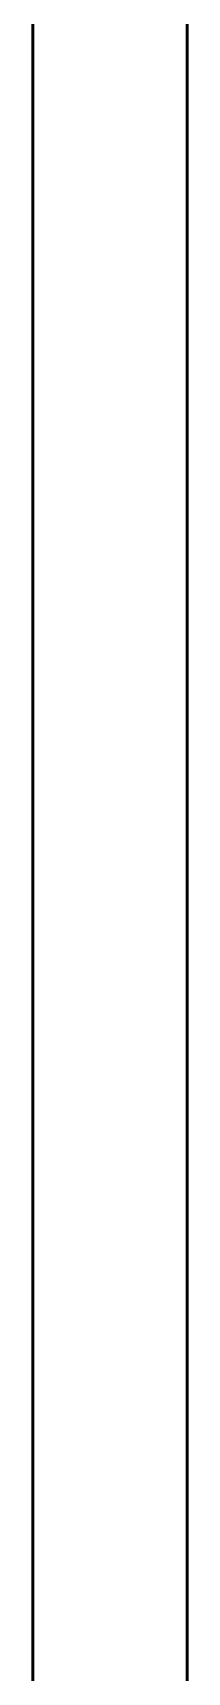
# Model space of a CAD drawing. Header units: millimetres. Extents: x 521 to 148073, y -17811 to 32040.
# Drawn here: x 80491 to 80697, y 4030 to 6211 of the extents above; entities that cross this region are included whole.
import ezdxf

# ---------------------------------------------------------------- set-up
doc = ezdxf.new("R2010")
doc.units = ezdxf.units.MM
doc.layers.add('OAP280', color=2, linetype='Continuous', lineweight=53)
doc.layers.add('OAP417', color=2, linetype='Continuous', lineweight=0)
doc.layers.add('srafa', color=7, linetype='Continuous')

msp = doc.modelspace()

# ---------------------------------------------------------------- linework, layer by layer
at = {"layer": 'OAP280'}
for p, q in [((80696.9, 1224.9), (80696.8, 31959.1)), ((80491.1, 31753.5), (80491.3, 1533.5))]:
    msp.add_line(p, q, dxfattribs=at)
at = {"layer": 'OAP417', "lineweight": 40}
for p, q in [((80696.9, 1224.8), (80696.8, 31959.1)), ((80491.3, 1533.5), (80491.1, 31753.5))]:
    msp.add_line(p, q, dxfattribs=at)
at = {"layer": 'srafa'}
for p, q in [((80696.8, 31959.1), (80696.9, 1224.8)), ((80491.3, 1533.5), (80491.1, 31753.5))]:
    msp.add_line(p, q, dxfattribs=at)

doc.saveas('drawing.dxf')
